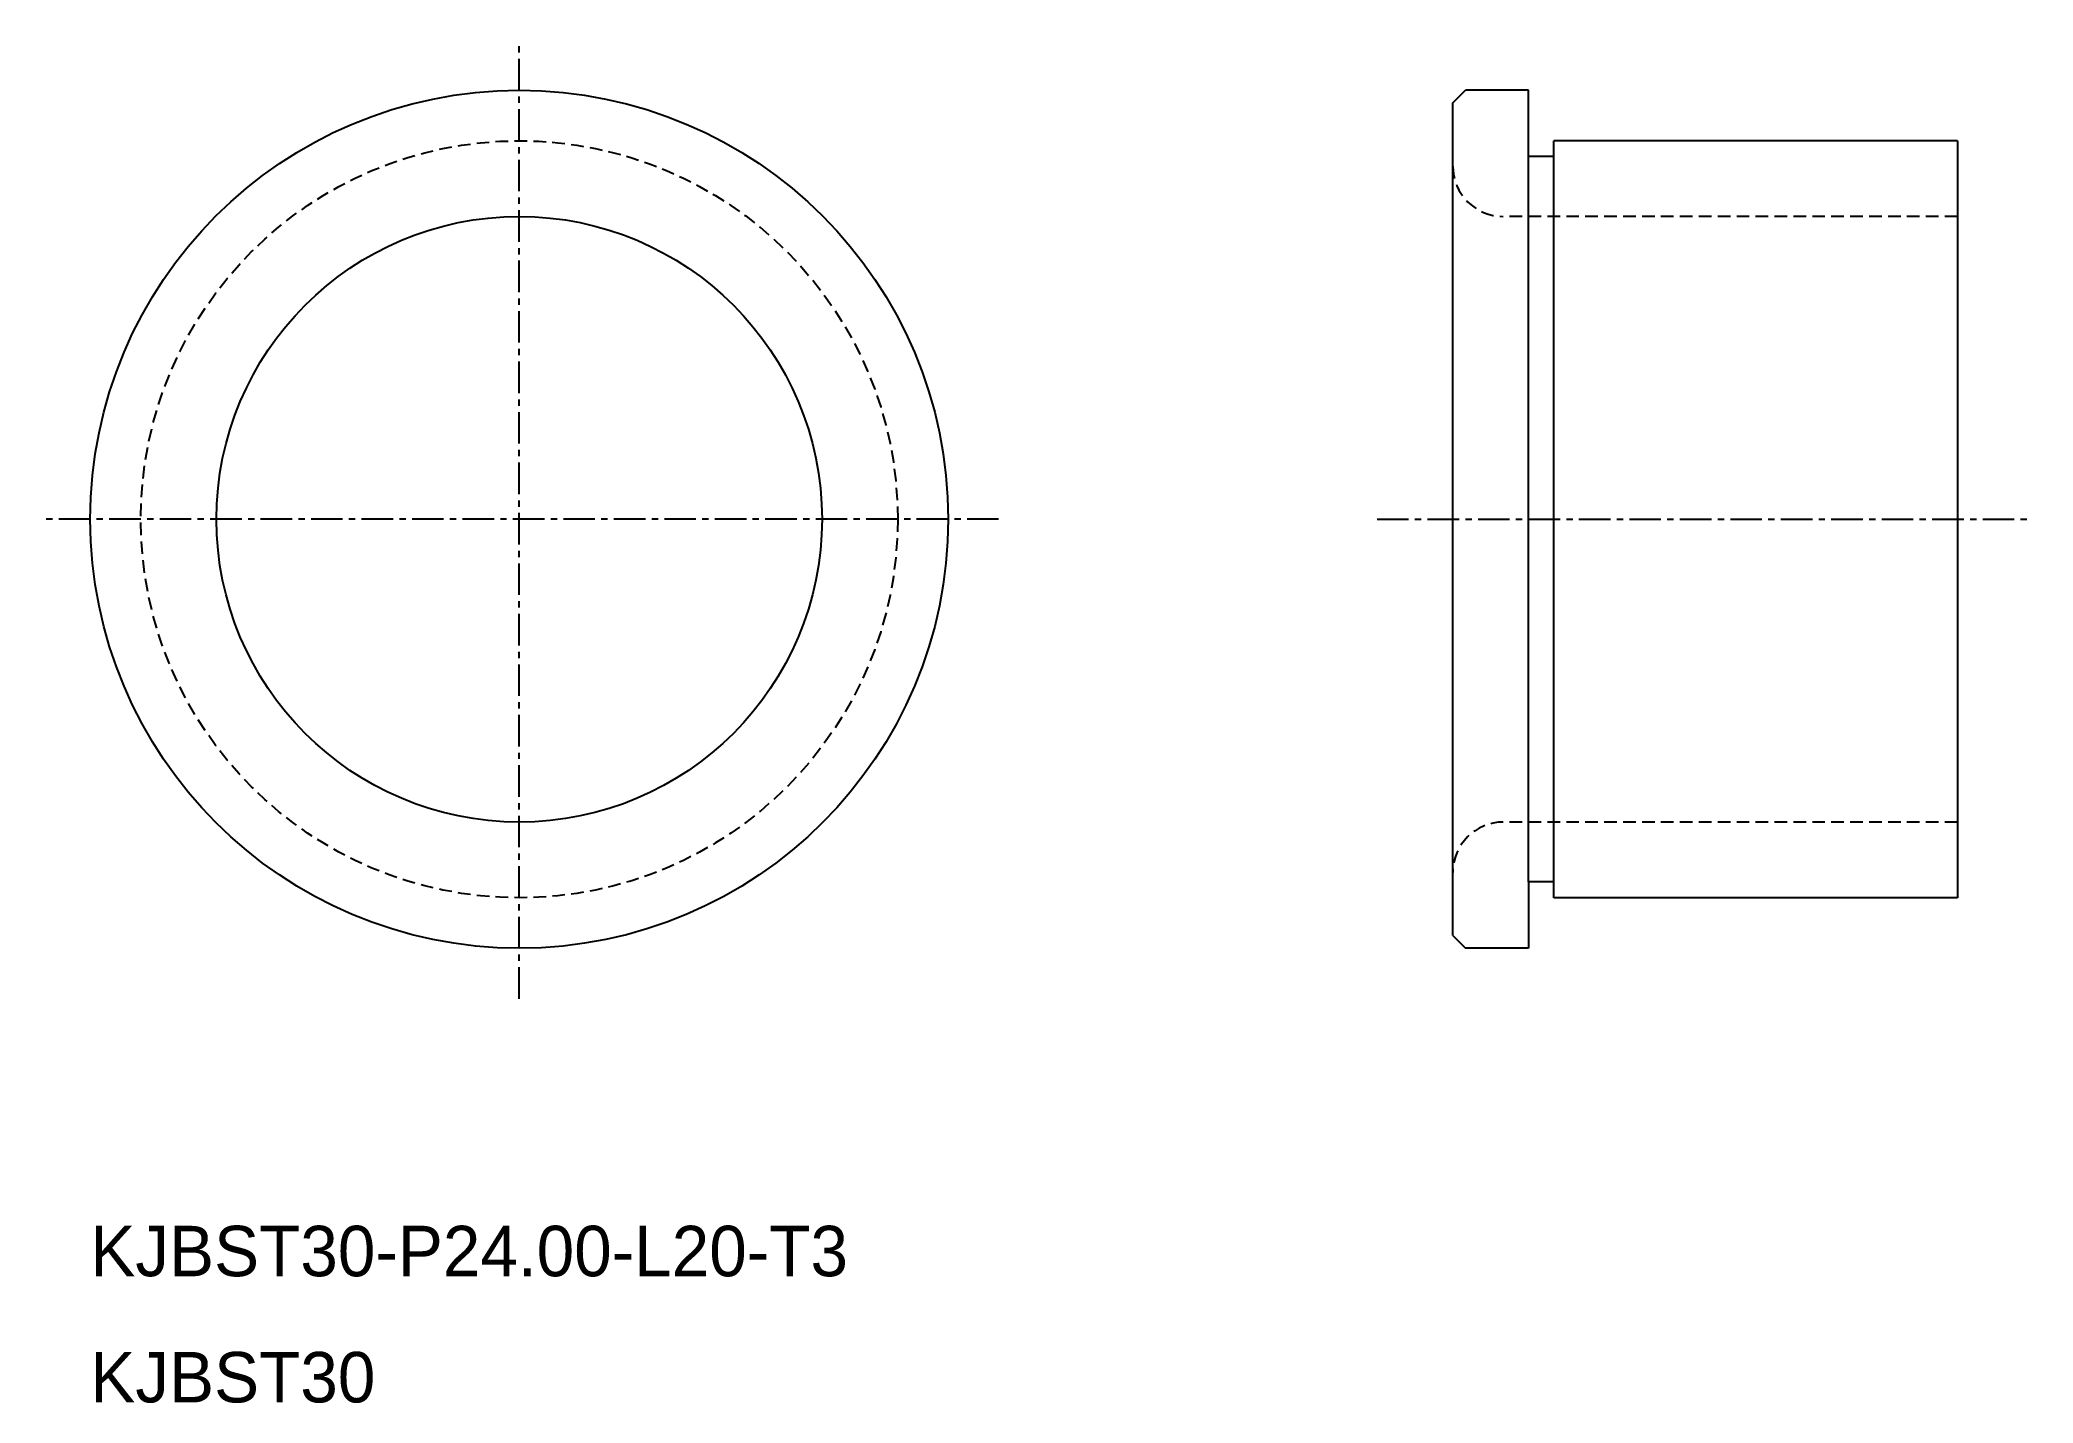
# Model space of a CAD drawing. Extents: x -1508.5 to -1429.5, y -900.7 to -846.7.
import ezdxf

# ---------------------------------------------------------------- set-up
doc = ezdxf.new("R2010")
doc.units = 0
doc.linetypes.add('CENTER', pattern=[2, 1.25, -0.25, 0.25, -0.25])
doc.linetypes.add('DASHED', pattern=[0.75, 0.5, -0.25])
doc.layers.get('0').update_dxf_attribs({"linetype": 'CONTINUOUS'})
doc.layers.add('CENTER', color=1, linetype='CENTER')

msp = doc.modelspace()

# ---------------------------------------------------------------- linework, layer by layer
at = {"color": 7, "linetype": 'CONTINUOUS'}
for p, q in [((-1452.534, -849.169), (-1452.034, -848.669)), ((-1452.534, -882.169), (-1452.534, -849.169)), ((-1449.534, -848.669), (-1452.034, -848.669)), ((-1449.534, -880.044), (-1449.534, -848.669)), ((-1432.534, -850.669), (-1448.534, -850.669)), ((-1448.534, -880.044), (-1448.534, -850.669)), ((-1432.534, -850.669), (-1432.534, -880.669)), ((-1448.534, -851.294), (-1449.534, -851.294)), ((-1448.534, -880.044), (-1449.534, -880.044)), ((-1449.534, -880.044), (-1449.534, -882.669)), ((-1448.534, -880.669), (-1448.534, -880.044)), ((-1432.534, -880.669), (-1448.534, -880.669)), ((-1452.534, -882.169), (-1452.034, -882.669)), ((-1449.534, -882.669), (-1452.034, -882.669))]:
    msp.add_line(p, q, dxfattribs=at)
at = {"color": 3, "linetype": 'DASHED'}
for p, q in [((-1432.534, -853.669), (-1450.534, -853.669)), ((-1432.534, -877.669), (-1450.534, -877.669))]:
    msp.add_line(p, q, dxfattribs=at)
at = {"color": 7, "linetype": 'CONTINUOUS'}
for radius in [17, 12]:
    msp.add_circle((-1489.534, -865.669), radius, dxfattribs=at)
at = {"color": 3, "linetype": 'DASHED'}
msp.add_circle((-1489.534, -865.669), 15, dxfattribs=at)
for centre, start, end in [((-1450.534, -851.669), 180, 270), ((-1450.534, -879.669), 90, 180)]:
    msp.add_arc(centre, 2, start, end, dxfattribs=at)
at = {"layer": 'CENTER', "color": 1, "linetype": 'CENTER'}
for p, q in [((-1489.534, -884.669), (-1489.534, -846.669)), ((-1470.534, -865.669), (-1508.534, -865.669)), ((-1455.534, -865.669), (-1429.534, -865.669))]:
    msp.add_line(p, q, dxfattribs=at)

# ---------------------------------------------------------------- texts
at = {"color": 7, "linetype": 'CONTINUOUS'}
for s, p in [('KJBST30-P24.00-L20-T3', (-1506.534, -895.669)), ('KJBST30', (-1506.534, -900.669))]:
    msp.add_text(s, height=2, dxfattribs=at).set_placement(p)

doc.saveas('drawing.dxf')
